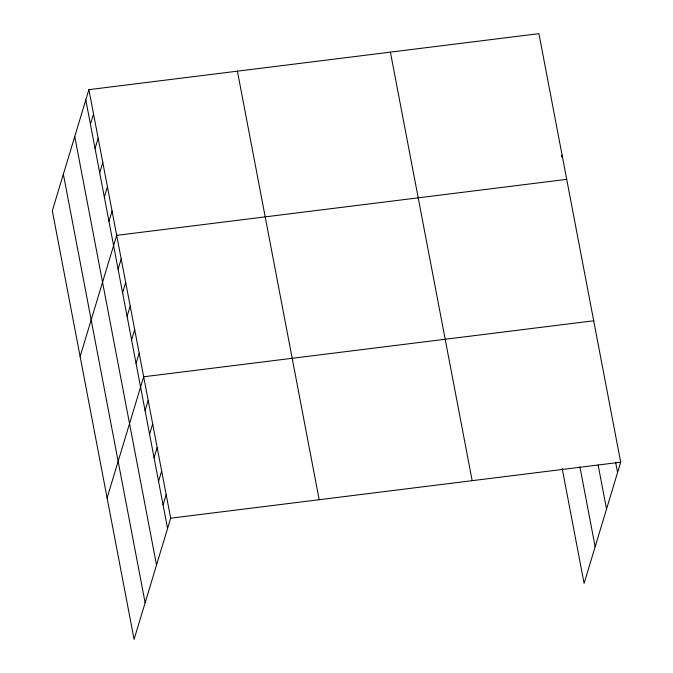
<?xml version="1.0" encoding="UTF-8"?>
<svg xmlns="http://www.w3.org/2000/svg" width="673" height="673" viewBox="0 0 673 673"><rect width="100%" height="100%" fill="white"/><g stroke="black" fill="none" stroke-linecap="round" stroke-linejoin="round"><path stroke-width="1.01" d="M88.895 89.652L52.317 210.809L134.087 639.35L170.664 518.193L88.895 89.652L538.913 33.65L620.683 462.191L584.105 583.348L562.199 468.568M90.434 124.211L93.53 113.939M95.061 148.497L98.165 138.217M99.697 172.776L102.801 162.504M104.332 197.063L107.436 186.791M108.967 221.35L112.063 211.07M80.121 356.513L116.698 235.357L566.716 179.355M118.095 269.2L121.199 258.928M122.587 292.772L125.691 282.5M127.088 316.344L130.192 306.064M131.588 339.915L134.684 329.635M136.081 363.479L139.185 353.207M107.1 497.927L143.677 376.779L593.695 320.777M145.074 410.623L148.178 400.351M149.574 434.194L152.678 423.914M154.067 457.758L157.171 447.486M158.567 481.33L161.671 471.058M163.068 504.901L166.164 494.63M561.518 156.935L562.081 155.068M170.664 518.193L620.683 462.191M615.618 462.216L617.578 472.471M598.12 464.993L606.533 509.057M579.899 466.826L595.151 546.754M390.407 52.132L472.177 480.673M237.401 71.17L319.17 499.719M85.799 99.924L167.56 528.473M74.753 136.518L156.515 565.059M63.371 174.214L145.132 602.764"/></g></svg>
